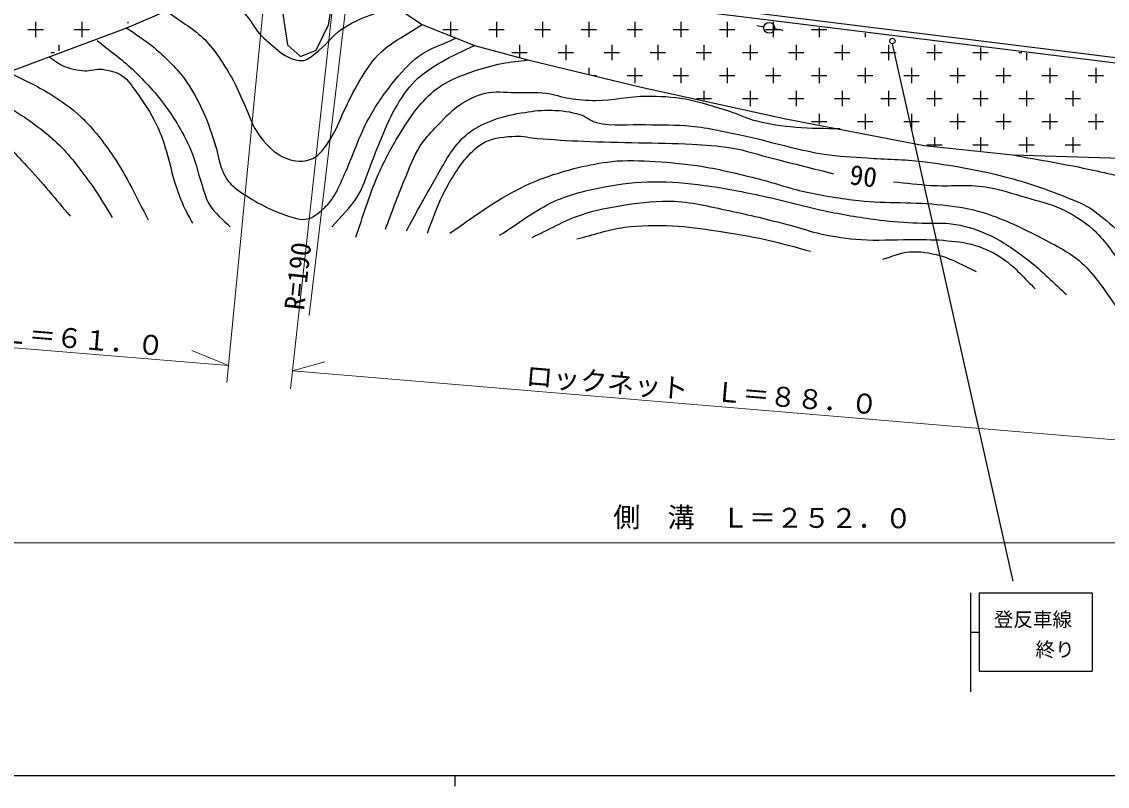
# Model space of a CAD drawing. Units: millimetres, scale not verified. Extents: x 40000 to 680000, y 20000 to 380000.
# Drawn here: x 128117 to 228042, y 204000 to 274363 of the extents above; entities that cross this region are included whole.
import ezdxf
from ezdxf.enums import TextEntityAlignment as Align

# ---------------------------------------------------------------- set-up
doc = ezdxf.new("R2010")
doc.units = ezdxf.units.MM
doc.header["$LTSCALE"] = 1000
for name, color, linetype, lineweight in [('M-BGD', 7, 'Continuous', 25), ('M-STR-HTXT', 7, 'Continuous', 13), ('M-STR-STRC', 7, 'Continuous', 25), ('M-TTL-BAND', 7, 'Continuous', 25)]:
    doc.layers.add(name, color=color, linetype=linetype, lineweight=lineweight)
doc.styles.add('ＭＳ ゴシック', font='')
doc.styles.get('ＭＳ ゴシック').set_extended_font_data('MS Gothic')

msp = doc.modelspace()

# ---------------------------------------------------------------- linework, layer by layer
at = {"layer": 'M-BGD'}
for p, q in [((269156, 266028), (158276, 279805)), ((156361, 274087), (157255, 279298)), ((157255, 279298), (164990, 274108)), ((269094, 265532), (158208, 279310)), ((137792, 273808), (148672, 278499)), ((152036, 275884), (152568, 272224)), ((122123, 267953), (137792, 273808)), ((129401, 274358), (129401, 272944)), ((133644, 274358), (133644, 272944)), ((137886, 274358), (137886, 274215)), ((155230, 271758), (156361, 274087)), ((164990, 274108), (169781, 272178)), ((167585, 274358), (167585, 273063)), ((171827, 274358), (171827, 272944)), ((176070, 274358), (176070, 272944)), ((180313, 274358), (180313, 272944)), ((184555, 274358), (184555, 272944)), ((188798, 274358), (188798, 272944)), ((193041, 274358), (193041, 272944)), ((195773, 274000), (196429, 273891)), ((197283, 274356), (197283, 272944)), ((201526, 273832), (201526, 272944)), ((128694, 273651), (130108, 273651)), ((132937, 273651), (134351, 273651)), ((166878, 273651), (168292, 273651)), ((171120, 273651), (172535, 273651)), ((175363, 273651), (176777, 273651)), ((179606, 273651), (181020, 273651)), ((183848, 273651), (185262, 273651)), ((188091, 273651), (189505, 273651)), ((192334, 273651), (193748, 273651)), ((196576, 273651), (197990, 273651)), ((197415, 273728), (198185, 273600)), ((200819, 273651), (202233, 273651)), ((205769, 273308), (205769, 272944)), ((131522, 272237), (131522, 271687)), ((152568, 272224), (153766, 271159)), ((169781, 272178), (174705, 270847)), ((173949, 272237), (173949, 271052)), ((178191, 272237), (178191, 270822)), ((182434, 272237), (182434, 270822)), ((186677, 272237), (186677, 270822)), ((190919, 272237), (190919, 270822)), ((195162, 272237), (195162, 270822)), ((199405, 272237), (199405, 270822)), ((203647, 272237), (203647, 270822)), ((207890, 272237), (207890, 270822)), ((212133, 272237), (212133, 270822)), ((216375, 271999), (216375, 270822)), ((130815, 271530), (131126, 271530)), ((153766, 271159), (155230, 271758)), ((173242, 271530), (174656, 271530)), ((174705, 270847), (185135, 268352)), ((177484, 271530), (178899, 271530)), ((181727, 271530), (183141, 271530)), ((185970, 271530), (187384, 271530)), ((190212, 271530), (191626, 271530)), ((194455, 271530), (195869, 271530)), ((198698, 271530), (200112, 271530)), ((202940, 271530), (204354, 271530)), ((207183, 271530), (208597, 271530)), ((211425, 271530), (212840, 271530)), ((215668, 271530), (217082, 271530)), ((219911, 271530), (220177, 271530)), ((220618, 271475), (220618, 270822)), ((180313, 270115), (180313, 269506)), ((184555, 270115), (184555, 268701)), ((188798, 270115), (188798, 268701)), ((193041, 270115), (193041, 268701)), ((197283, 270115), (197283, 268701)), ((201526, 270115), (201526, 268701)), ((205769, 270115), (205769, 268701)), ((210011, 270115), (210011, 268701)), ((214254, 270115), (214254, 268701)), ((218496, 270115), (218496, 268701)), ((222739, 270115), (222739, 268701)), ((226982, 270115), (226982, 268701)), ((180721, 269408), (181020, 269408)), ((183848, 269408), (185262, 269408)), ((188091, 269408), (189505, 269408)), ((192334, 269408), (193748, 269408)), ((196576, 269408), (197990, 269408)), ((200819, 269408), (202233, 269408)), ((205061, 269408), (206476, 269408)), ((209304, 269408), (210718, 269408)), ((213547, 269408), (214961, 269408)), ((217789, 269408), (219204, 269408)), ((222032, 269408), (223446, 269408)), ((226275, 269408), (227689, 269408)), ((185135, 268352), (198443, 265425)), ((190919, 267994), (190919, 267144)), ((195162, 267994), (195162, 266580)), ((199405, 267994), (199405, 266580)), ((203647, 267994), (203647, 266580)), ((207890, 267994), (207890, 266580)), ((212133, 267994), (212133, 266580)), ((216375, 267994), (216375, 266580)), ((220618, 267994), (220618, 266580)), ((224860, 267994), (224860, 266580)), ((190235, 267287), (191626, 267287)), ((194455, 267287), (195869, 267287)), ((198698, 267287), (200112, 267287)), ((202940, 267287), (204354, 267287)), ((207183, 267287), (208597, 267287)), ((211425, 267287), (212840, 267287)), ((215668, 267287), (217082, 267287)), ((219911, 267287), (221325, 267287)), ((224153, 267287), (225568, 267287)), ((201526, 265873), (201526, 264928)), ((205769, 265873), (205769, 264458)), ((210011, 265873), (210011, 264458)), ((214254, 265873), (214254, 264458)), ((218496, 265873), (218496, 264458)), ((222739, 265873), (222739, 264458)), ((226982, 265873), (226982, 264458)), ((198443, 265425), (211185, 262963)), ((200819, 265166), (202233, 265166)), ((205061, 265166), (206476, 265166)), ((209304, 265166), (210718, 265166)), ((213547, 265166), (214961, 265166)), ((217789, 265166), (219204, 265166)), ((222032, 265166), (223446, 265166)), ((226275, 265166), (227689, 265166)), ((211185, 262963), (219353, 262098)), ((211425, 263044), (212840, 263044)), ((212133, 263751), (212133, 262862)), ((215668, 263044), (217082, 263044)), ((216375, 263751), (216375, 262413)), ((219911, 263044), (221325, 263044)), ((220618, 263751), (220618, 262337)), ((224153, 263044), (225568, 263044)), ((224860, 263751), (224860, 262337)), ((219353, 262098), (233509, 261665))]:
    msp.add_line(p, q, dxfattribs=at)
for centre, radius in [((196921, 273800), 500), ((208261, 272590), 250)]:
    msp.add_circle(centre, radius, dxfattribs=at)
for points, knots in [([(146492, 277568), (147269, 276681), (148079, 275822), (148821, 274906), (149310, 274303), (149646, 273567), (150219, 273043), (151277, 272076), (152445, 270831), (153878, 270781), (154354, 270764), (154753, 271172), (155143, 271446), (156054, 272088), (156684, 273081), (157604, 273709), (158400, 274251), (159296, 274641), (160199, 274973), (161038, 275281), (161930, 275416), (162795, 275638)], [0, 0, 0, 0, 1, 1, 1, 2, 2, 2, 3, 3, 3, 4, 4, 4, 5, 5, 5, 6, 6, 6, 7, 7, 7, 7]), ([(141702, 275172), (142788, 274352), (144013, 273687), (144962, 272711), (145949, 271696), (146707, 270471), (147424, 269250), (147921, 268404), (148273, 267479), (148688, 266589), (149049, 265815), (149278, 264969), (149753, 264260), (150277, 263478), (150893, 262710), (151683, 262197), (152253, 261827), (152933, 261569), (153612, 261532), (154112, 261505), (154650, 261602), (155076, 261865), (155787, 262302), (156224, 263090), (156673, 263794), (157201, 264623), (157498, 265577), (157937, 266456), (158385, 267352), (158799, 268270), (159334, 269117), (159868, 269961), (160407, 270825), (161131, 271513), (162255, 272580), (163704, 273243), (164990, 274108)], [0, 0, 0, 0, 1, 1, 1, 2, 2, 2, 3, 3, 3, 4, 4, 4, 5, 5, 5, 6, 6, 6, 7, 7, 7, 8, 8, 8, 9, 9, 9, 10, 10, 10, 11, 11, 11, 12, 12, 12, 12]), ([(137709, 273842), (138574, 273221), (139497, 272673), (140304, 271979), (141292, 271130), (142247, 270222), (143032, 269184), (143757, 268225), (144323, 267147), (144829, 266057), (145295, 265051), (145626, 263986), (145960, 262929), (146189, 262206), (146271, 261435), (146559, 260733), (146714, 260357), (146902, 259985), (147158, 259669), (147474, 259278), (147872, 258952), (148289, 258671), (149646, 257756), (151121, 256971), (152681, 256475), (153237, 256298), (153840, 256089), (154411, 256209), (154977, 256328), (155440, 256758), (155874, 257140), (156265, 257484), (156591, 257901), (156873, 258338), (157259, 258939), (157506, 259619), (157804, 260268), (158592, 261983), (159159, 263803), (160066, 265458), (160697, 266606), (161436, 267701), (162262, 268718), (162984, 269607), (163731, 270508), (164658, 271180), (165677, 271920), (166920, 272289), (168051, 272844)], [0, 0, 0, 0, 1, 1, 1, 2, 2, 2, 3, 3, 3, 4, 4, 4, 5, 5, 5, 6, 6, 6, 7, 7, 7, 8, 8, 8, 9, 9, 9, 10, 10, 10, 11, 11, 11, 12, 12, 12, 13, 13, 13, 14, 14, 14, 15, 15, 15, 16, 16, 16, 16]), ([(135048, 272644), (136135, 271757), (137296, 270953), (138308, 269982), (139465, 268873), (140568, 267692), (141502, 266389), (142364, 265186), (143104, 263886), (143698, 262530), (144109, 261592), (144294, 260570), (144629, 259602), (144877, 258886), (145028, 258117), (145428, 257473), (145907, 256699), (146670, 256142), (147291, 255477)], [0, 0, 0, 0, 1, 1, 1, 2, 2, 2, 3, 3, 3, 4, 4, 4, 5, 5, 5, 6, 6, 6, 6]), ([(156673, 255477), (157471, 256431), (158426, 257273), (159068, 258338), (159674, 259344), (159955, 260512), (160399, 261599), (160798, 262575), (161168, 263563), (161597, 264526), (161867, 265134), (162123, 265751), (162462, 266323), (163005, 267238), (163573, 268164), (164325, 268918), (165020, 269615), (165878, 270138), (166720, 270648), (167696, 271239), (168761, 271668), (169781, 272178)], [0, 0, 0, 0, 1, 1, 1, 2, 2, 2, 3, 3, 3, 4, 4, 4, 5, 5, 5, 6, 6, 6, 7, 7, 7, 7]), ([(130656, 271114), (131122, 270825), (131545, 270453), (132053, 270249), (132643, 270011), (133283, 269890), (133917, 269849), (134450, 269815), (134983, 270043), (135514, 269982), (136162, 269908), (136833, 269744), (137377, 269384), (137914, 269028), (138259, 268439), (138641, 267920), (139338, 266973), (139979, 265977), (140504, 264925), (140833, 264266), (141070, 263563), (141302, 262863), (141694, 261683), (141909, 260450), (142300, 259270), (142533, 258570), (142794, 257878), (143099, 257207), (143316, 256728), (143587, 256275), (143831, 255810)], [0, 0, 0, 0, 1, 1, 1, 2, 2, 2, 3, 3, 3, 4, 4, 4, 5, 5, 5, 6, 6, 6, 7, 7, 7, 8, 8, 8, 9, 9, 9, 10, 10, 10, 10]), ([(158869, 254545), (159534, 256408), (160075, 258321), (160865, 260135), (161404, 261372), (162028, 262574), (162728, 263728), (163389, 264817), (164077, 265903), (164924, 266855), (165477, 267477), (166087, 268068), (166787, 268519), (167663, 269083), (168666, 269433), (169648, 269783), (170515, 270092), (171408, 270329), (172310, 270515), (173099, 270677), (173907, 270737), (174705, 270847)], [0, 0, 0, 0, 1, 1, 1, 2, 2, 2, 3, 3, 3, 4, 4, 4, 5, 5, 5, 6, 6, 6, 7, 7, 7, 7]), ([(126930, 269716), (128194, 269051), (129514, 268482), (130723, 267720), (131729, 267086), (132724, 266412), (133584, 265591), (134724, 264502), (135695, 263237), (136578, 261931), (137813, 260106), (138707, 258072), (139772, 256142)], [0, 0, 0, 0, 1, 1, 1, 2, 2, 2, 3, 3, 3, 4, 4, 4, 4]), ([(123470, 268252), (124823, 267543), (126242, 266947), (127529, 266123), (128967, 265202), (130366, 264190), (131588, 262996), (132749, 261860), (133705, 260525), (134649, 259203), (135303, 258286), (135846, 257296), (136445, 256342)], [0, 0, 0, 0, 1, 1, 1, 2, 2, 2, 3, 3, 3, 4, 4, 4, 4]), ([(161597, 255277), (162173, 256763), (162706, 258267), (163327, 259735), (163783, 260814), (164164, 261940), (164791, 262929), (165178, 263541), (165691, 264066), (166188, 264593), (166899, 265345), (167591, 266144), (168450, 266722), (169159, 267198), (169947, 267595), (170779, 267787), (171666, 267991), (172598, 267853), (173507, 267853), (174461, 267854), (175421, 267900), (176368, 267787), (177090, 267700), (177779, 267428), (178498, 267321), (179312, 267199), (180136, 267119), (180960, 267121), (182518, 267125), (184059, 267511), (185617, 267520), (186818, 267527), (188027, 267461), (189211, 267254), (190594, 267013), (191931, 266551), (193269, 266123), (194078, 265865), (194843, 265471), (195665, 265258), (196883, 264943), (198139, 264780), (199391, 264659), (200738, 264529), (202097, 264571), (203450, 264526)], [0, 0, 0, 0, 1, 1, 1, 2, 2, 2, 3, 3, 3, 4, 4, 4, 5, 5, 5, 6, 6, 6, 7, 7, 7, 8, 8, 8, 9, 9, 9, 10, 10, 10, 11, 11, 11, 12, 12, 12, 13, 13, 13, 14, 14, 14, 15, 15, 15, 15]), ([(110894, 254412), (111670, 255477), (112467, 256527), (113223, 257606), (114021, 258745), (114997, 259792), (115552, 261066), (115825, 261693), (115759, 262430), (116018, 263062), (116372, 263928), (116801, 264816), (117481, 265458), (118030, 265975), (118733, 266402), (119478, 266522), (120255, 266648), (121055, 266358), (121806, 266123), (122858, 265794), (123893, 265350), (124801, 264726), (126249, 263731), (127384, 262340), (128593, 261066), (129990, 259595), (131255, 258005), (132586, 256475)], [0, 0, 0, 0, 1, 1, 1, 2, 2, 2, 3, 3, 3, 4, 4, 4, 5, 5, 5, 6, 6, 6, 7, 7, 7, 8, 8, 8, 9, 9, 9, 9]), ([(163526, 255111), (164325, 256553), (165091, 258013), (165922, 259436), (166605, 260605), (167212, 261833), (168051, 262896), (168440, 263388), (168873, 263860), (169382, 264227), (170066, 264720), (170852, 265070), (171644, 265358), (172544, 265685), (173493, 265873), (174439, 266023), (175252, 266152), (176078, 266252), (176901, 266223), (177775, 266192), (178660, 266082), (179496, 265824), (180036, 265657), (180478, 265229), (181026, 265092), (182491, 264725), (184042, 264949), (185551, 264892), (186948, 264839), (188353, 264906), (189743, 264759), (191357, 264589), (192947, 264232), (194534, 263894), (195986, 263585), (197412, 263161), (198859, 262829), (199897, 262591), (200932, 262320), (201986, 262164), (203285, 261972), (204602, 261929), (205912, 261831), (207618, 261704), (209337, 261710), (211035, 261499), (213587, 261182), (216132, 260747), (218621, 260101), (220637, 259579), (222614, 258893), (224543, 258105), (225250, 257816), (225972, 257534), (226605, 257107), (228168, 256054), (229490, 254671), (230797, 253314), (231803, 252272), (232870, 251243), (233592, 249987), (234050, 249191), (234213, 248257), (234524, 247392)], [0, 0, 0, 0, 1, 1, 1, 2, 2, 2, 3, 3, 3, 4, 4, 4, 5, 5, 5, 6, 6, 6, 7, 7, 7, 8, 8, 8, 9, 9, 9, 10, 10, 10, 11, 11, 11, 12, 12, 12, 13, 13, 13, 14, 14, 14, 15, 15, 15, 16, 16, 16, 17, 17, 17, 18, 18, 18, 19, 19, 19, 20, 20, 20, 21, 21, 21, 21]), ([(165456, 254911), (165944, 256109), (166325, 257356), (166920, 258504), (167526, 259673), (168182, 260841), (169049, 261831), (169547, 262400), (170097, 262970), (170779, 263295), (171635, 263704), (172626, 263786), (173574, 263828), (174242, 263857), (174903, 263682), (175570, 263628), (176988, 263513), (178408, 263425), (179829, 263362), (181513, 263287), (183200, 263274), (184885, 263229), (186527, 263185), (188170, 263194), (189809, 263096), (191010, 263024), (192217, 262967), (193402, 262763), (194733, 262534), (196019, 262097), (197328, 261765), (199169, 261298), (201010, 260833), (202851, 260368)], [0, 0, 0, 0, 1, 1, 1, 2, 2, 2, 3, 3, 3, 4, 4, 4, 5, 5, 5, 6, 6, 6, 7, 7, 7, 8, 8, 8, 9, 9, 9, 10, 10, 10, 11, 11, 11, 11]), ([(219353, 262098), (221815, 261632), (224294, 261252), (226739, 260700), (228528, 260297), (230331, 259912), (232062, 259303), (233345, 258851), (234619, 258335), (235788, 257639), (236604, 257154), (237474, 256664), (238050, 255909), (238515, 255300), (238813, 254539), (238915, 253780), (239040, 252850), (238779, 251903), (238582, 250986), (238256, 249463), (237651, 248013), (237185, 246527)], [0, 0, 0, 0, 1, 1, 1, 2, 2, 2, 3, 3, 3, 4, 4, 4, 5, 5, 5, 6, 6, 6, 7, 7, 7, 7]), ([(167519, 254911), (169227, 256042), (170858, 257299), (172642, 258305), (173818, 258967), (175029, 259587), (176302, 260035), (178281, 260731), (180340, 261253), (182424, 261499), (183745, 261655), (185087, 261569), (186416, 261499), (187886, 261421), (189354, 261268), (190807, 261033), (192444, 260768), (194056, 260366), (195665, 259968), (197206, 259588), (198705, 259042), (200256, 258704), (201881, 258350), (203527, 258082), (205180, 257906), (207720, 257634), (210295, 257802), (212832, 257506), (214063, 257363), (215304, 257198), (216492, 256841), (218271, 256305), (219963, 255495), (221615, 254645), (223022, 253921), (224487, 253230), (225674, 252183), (227012, 251003), (227892, 249389), (229001, 247991)], [0, 0, 0, 0, 1, 1, 1, 2, 2, 2, 3, 3, 3, 4, 4, 4, 5, 5, 5, 6, 6, 6, 7, 7, 7, 8, 8, 8, 9, 9, 9, 10, 10, 10, 11, 11, 11, 12, 12, 12, 13, 13, 13, 13]), ([(172110, 254712), (173796, 255754), (175356, 257035), (177167, 257839), (178623, 258486), (180194, 258865), (181758, 259170), (183246, 259460), (184767, 259612), (186283, 259636), (187839, 259660), (189396, 259499), (190941, 259303), (192775, 259070), (194587, 258684), (196397, 258305), (198382, 257889), (200330, 257307), (202319, 256908), (203906, 256588), (205502, 256304), (207110, 256109), (208258, 255969), (209415, 255909), (210570, 255843), (211744, 255776), (212938, 255917), (214096, 255710), (215222, 255509), (216326, 255140), (217357, 254645), (218599, 254049), (219725, 253224), (220817, 252383), (222048, 251433), (223123, 250298), (224277, 249256)], [0, 0, 0, 0, 1, 1, 1, 2, 2, 2, 3, 3, 3, 4, 4, 4, 5, 5, 5, 6, 6, 6, 7, 7, 7, 8, 8, 8, 9, 9, 9, 10, 10, 10, 11, 11, 11, 12, 12, 12, 12]), ([(208374, 259636), (209527, 259525), (210677, 259374), (211834, 259303), (213495, 259201), (215177, 259405), (216824, 259170), (218118, 258985), (219362, 258537), (220617, 258172), (221668, 257866), (222755, 257640), (223744, 257174), (224818, 256667), (225856, 256038), (226739, 255244), (227712, 254368), (228471, 253271), (229200, 252183), (230146, 250774), (230842, 249211), (231662, 247725)], [0, 0, 0, 0, 1, 1, 1, 2, 2, 2, 3, 3, 3, 4, 4, 4, 5, 5, 5, 6, 6, 6, 7, 7, 7, 7]), ([(175104, 254512), (176590, 255200), (178012, 256048), (179562, 256575), (180897, 257029), (182293, 257299), (183688, 257506), (185184, 257729), (186702, 257915), (188212, 257839), (190012, 257749), (191772, 257274), (193536, 256908), (195390, 256522), (197226, 256056), (199058, 255577), (199928, 255349), (200774, 255031), (201653, 254845), (202881, 254585), (204128, 254401), (205379, 254312), (206862, 254207), (208352, 254328), (209838, 254312), (210880, 254301), (211926, 254339), (212965, 254246), (213949, 254158), (214950, 254077), (215893, 253780), (216810, 253491), (217694, 253061), (218488, 252516), (219587, 251761), (220439, 250697), (221415, 249788)], [0, 0, 0, 0, 1, 1, 1, 2, 2, 2, 3, 3, 3, 4, 4, 4, 5, 5, 5, 6, 6, 6, 7, 7, 7, 8, 8, 8, 9, 9, 9, 10, 10, 10, 11, 11, 11, 12, 12, 12, 12]), ([(179230, 254379), (180694, 254734), (182128, 255242), (183621, 255444), (185073, 255639), (186550, 255638), (188013, 255577), (189373, 255520), (190724, 255307), (192072, 255111), (193587, 254890), (195100, 254637), (196596, 254312), (197984, 254011), (199347, 253603), (200722, 253248)], [0, 0, 0, 0, 1, 1, 1, 2, 2, 2, 3, 3, 3, 4, 4, 4, 5, 5, 5, 5]), ([(207376, 252516), (208196, 252738), (208990, 253120), (209838, 253181), (210773, 253249), (211727, 253096), (212632, 252849), (213801, 252530), (214850, 251873), (215959, 251385)], [0, 0, 0, 0, 1, 1, 1, 2, 2, 2, 3, 3, 3, 3])]:
    msp.add_open_spline(points, degree=3, knots=knots, dxfattribs=at)
at = {"layer": 'M-STR-HTXT'}
for p, q in [((159239, 286596), (154581, 247338)), ((150872, 280941), (147012, 241150)), ((157126, 279211), (152851, 240568)), ((98971, 246740), (147164, 242711)), ((147164, 242711), (143769, 244111)), ((153034, 242220), (156012, 243047)), ((153034, 242220), (239595, 234984)), ((89659, 226392), (318219, 226392))]:
    msp.add_line(p, q, dxfattribs=at)
at = {"layer": 'M-STR-STRC'}
for p, q in [((208228, 272324), (219340, 222885)), ((215460, 221796), (215460, 212696)), ((216260, 221796), (226660, 221796)), ((216260, 221796), (216260, 214596)), ((226660, 221796), (226660, 214596)), ((215460, 218196), (216260, 218196)), ((216260, 214596), (226660, 214596))]:
    msp.add_line(p, q, dxfattribs=at)
at = {"layer": 'M-TTL-BAND'}
for p, q in [((40000, 205000), (579000, 205000)), ((168000, 205000), (168000, 204000))]:
    msp.add_line(p, q, dxfattribs=at)

# ---------------------------------------------------------------- texts
at = {"layer": 'M-BGD', "style": 'ＭＳ ゴシック'}
msp.add_text('90', height=1833, rotation=352.704, dxfattribs=at).set_placement((205409, 258706), align=Align.BOTTOM_CENTER)
at = {"layer": 'M-STR-HTXT', "style": 'ＭＳ ゴシック'}
msp.add_text('R=190', height=1833, rotation=83.849, dxfattribs=at).set_placement((154985, 250797), align=Align.BOTTOM_CENTER)
for s, rotation, p in [('ロックネット\u3000Ｌ＝６１．０', 355.171, (125039, 245888)), ('ロックネット\u3000Ｌ＝８８．０', 355.246, (190727, 240462)), ('側\u3000溝\u3000Ｌ＝２５２．０', 359.765, (196309, 228717))]:
    msp.add_text(s, height=1833, rotation=rotation, dxfattribs=at).set_placement(p, align=Align.MIDDLE_CENTER)
at = {"layer": 'M-STR-STRC', "style": 'ＭＳ ゴシック'}
for s, p in [('登反車線', (221198, 219355)), ('終り', (223232, 216587))]:
    msp.add_text(s, height=1320, dxfattribs=at).set_placement(p, align=Align.MIDDLE_CENTER)

doc.saveas('drawing.dxf')
